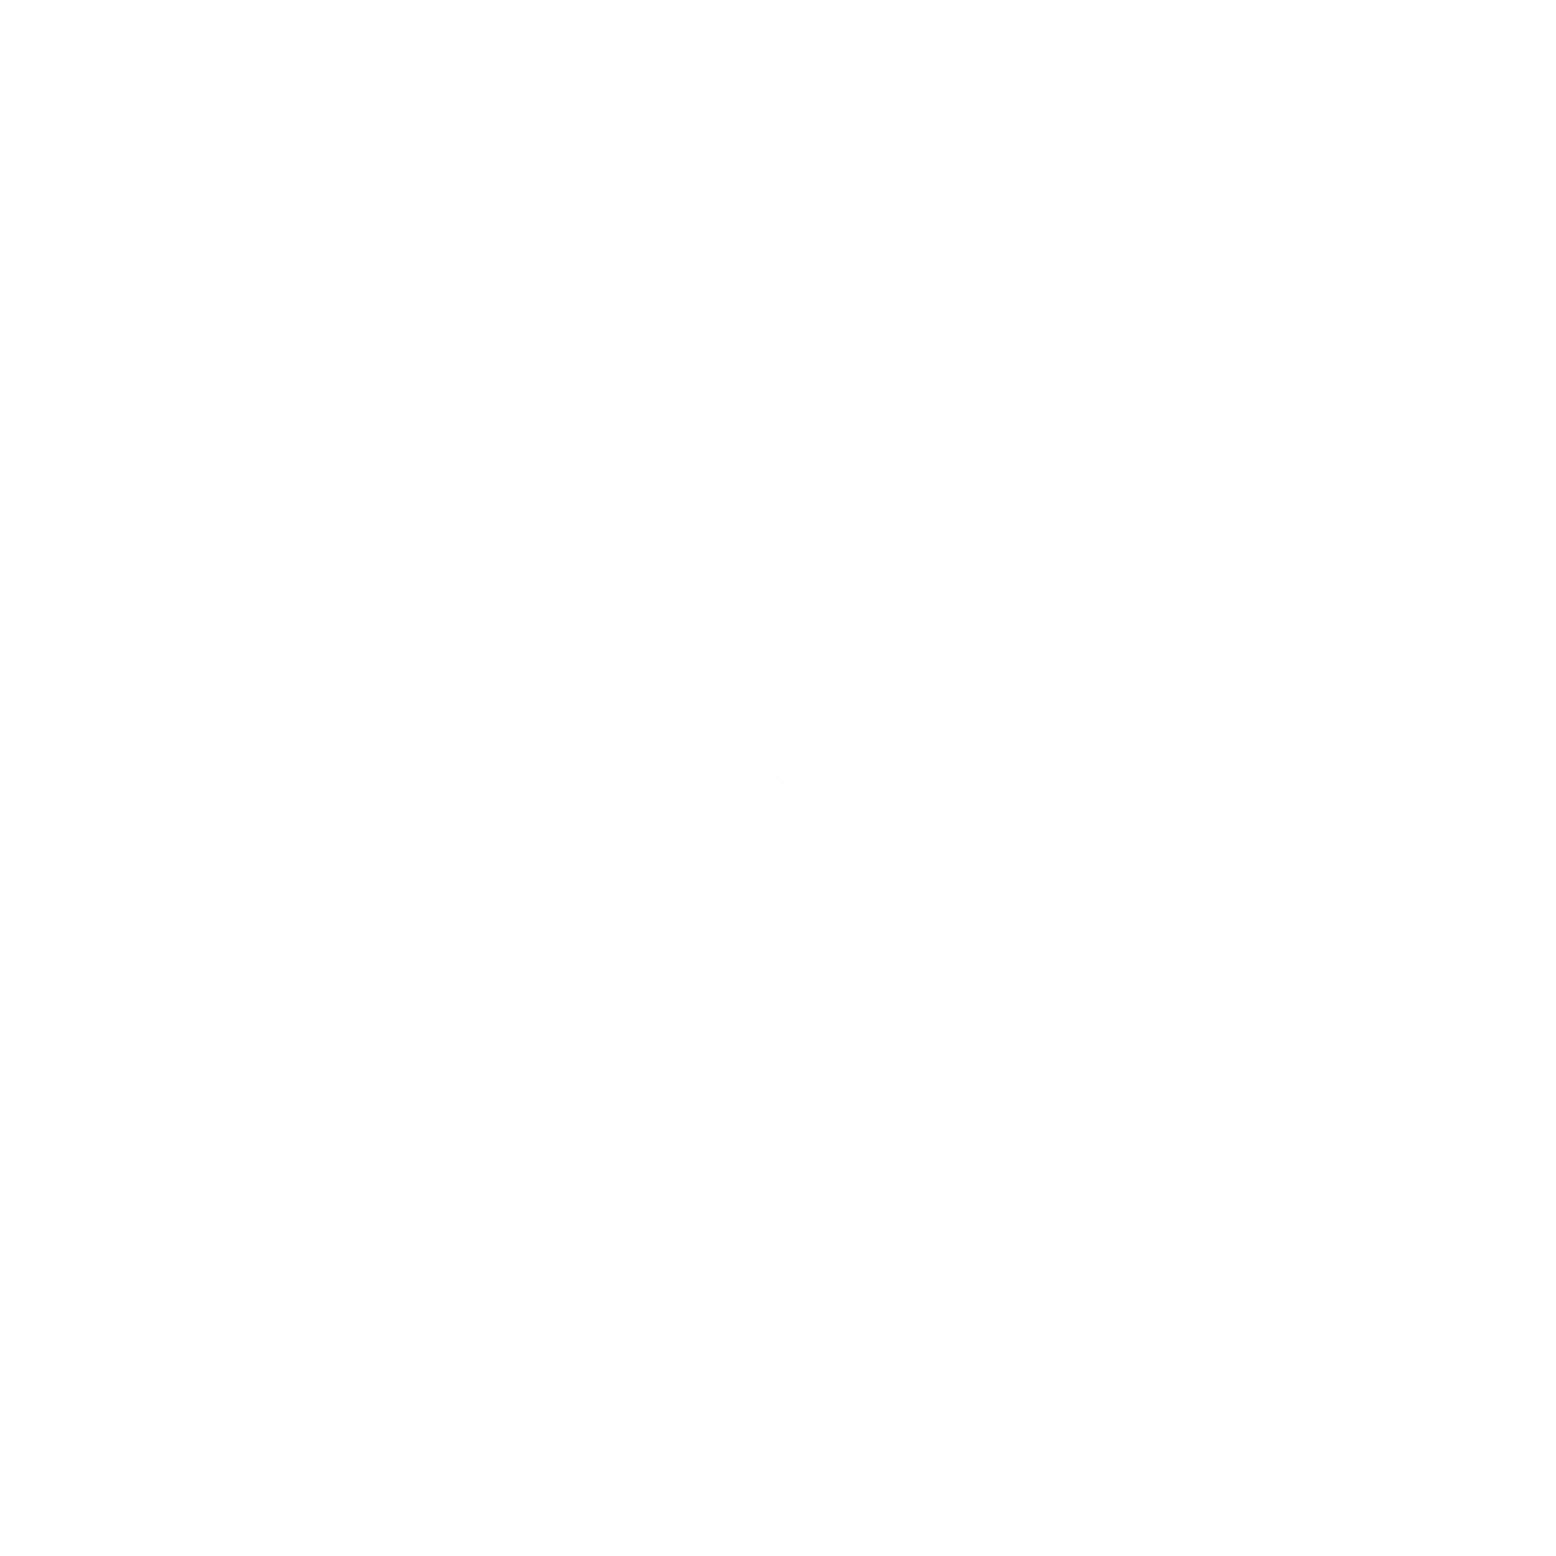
# Model space of a CAD drawing. Header units: millimetres. Extents: x 0 to 1437, y 0 to 1710.
# Drawn here: x 0 to 0, y 0.0000116999 to 0.0000116999 of the extents above.
import ezdxf

# ---------------------------------------------------------------- set-up
doc = ezdxf.new("R2010")
doc.units = ezdxf.units.MM

msp = doc.modelspace()

# ---------------------------------------------------------------- linework, layer by layer
at = {"color": 0, "lineweight": 0}
msp.add_line((0, 0.0000116999), (0, 0.0000116999), dxfattribs=at).dxf.unprotected_set("ltscale", 0)
msp.add_line((0, 0.0000116999), (0, 0.0000116999), dxfattribs=at).dxf.unprotected_set("ltscale", 0)
msp.add_line((0, 0.0000116999), (0, 0.0000116999), dxfattribs=at).dxf.unprotected_set("ltscale", 0)
msp.add_line((0, 0.0000116999), (0, 0.0000116999), dxfattribs=at).dxf.unprotected_set("ltscale", 0)
msp.add_line((0, 0.0000116999), (0, 0.0000116999), dxfattribs=at).dxf.unprotected_set("ltscale", 0)
msp.add_line((0, 0.0000116999), (0, 0.0000116999), dxfattribs=at).dxf.unprotected_set("ltscale", 0)
msp.add_line((0, 0.0000116999), (0, 0.0000116999), dxfattribs=at).dxf.unprotected_set("ltscale", 0)
msp.add_line((0, 0.0000116999), (0, 0.0000116999), dxfattribs=at).dxf.unprotected_set("ltscale", 0)
msp.add_line((0, 0.0000116999), (0, 0.0000116999), dxfattribs=at).dxf.unprotected_set("ltscale", 0)
msp.add_line((0, 0.0000116999), (0, 0.0000116999), dxfattribs=at).dxf.unprotected_set("ltscale", 0)
msp.add_line((0, 0.0000116999), (0, 0.0000116999), dxfattribs=at).dxf.unprotected_set("ltscale", 0)
msp.add_line((0, 0.0000116999), (0, 0.0000116999), dxfattribs=at).dxf.unprotected_set("ltscale", 0)
msp.add_line((0, 0.0000116999), (0, 0.0000116999), dxfattribs=at).dxf.unprotected_set("ltscale", 0)
msp.add_line((0, 0.0000116999), (0, 0.0000116999), dxfattribs=at).dxf.unprotected_set("ltscale", 0)
msp.add_line((0, 0.0000116999), (0, 0.0000116999), dxfattribs=at).dxf.unprotected_set("ltscale", 0)
msp.add_line((0, 0.0000116999), (0, 0.0000116999), dxfattribs=at).dxf.unprotected_set("ltscale", 0)
msp.add_line((0, 0.0000116999), (0, 0.0000116999), dxfattribs=at).dxf.unprotected_set("ltscale", 0)
msp.add_line((0, 0.0000116999), (0, 0.0000116999), dxfattribs=at).dxf.unprotected_set("ltscale", 0)
msp.add_line((0, 0.0000116999), (0, 0.0000116999), dxfattribs=at).dxf.unprotected_set("ltscale", 0)
msp.add_line((0, 0.0000116999), (0, 0.0000116999), dxfattribs=at).dxf.unprotected_set("ltscale", 0)
msp.add_line((0, 0.0000116999), (0, 0.0000116999), dxfattribs=at).dxf.unprotected_set("ltscale", 0)
msp.add_line((0, 0.0000116999), (0, 0.0000116999), dxfattribs=at).dxf.unprotected_set("ltscale", 0)
msp.add_line((0, 0.0000116999), (0, 0.0000116999), dxfattribs=at).dxf.unprotected_set("ltscale", 0)
msp.add_line((0, 0.0000116999), (0, 0.0000116999), dxfattribs=at).dxf.unprotected_set("ltscale", 0)
msp.add_line((0, 0.0000116999), (0, 0.0000116999), dxfattribs=at).dxf.unprotected_set("ltscale", 0)
msp.add_line((0, 0.0000116999), (0, 0.0000116999), dxfattribs=at).dxf.unprotected_set("ltscale", 0)
msp.add_line((0, 0.0000116999), (0, 0.0000116999), dxfattribs=at).dxf.unprotected_set("ltscale", 0)
msp.add_line((0, 0.0000116999), (0, 0.0000116999), dxfattribs=at).dxf.unprotected_set("ltscale", 0)
msp.add_line((0, 0.0000116999), (0, 0.0000116999), dxfattribs=at).dxf.unprotected_set("ltscale", 0)
msp.add_line((0, 0.0000116999), (0, 0.0000116999), dxfattribs=at).dxf.unprotected_set("ltscale", 0)
msp.add_line((0, 0.0000116999), (0, 0.0000116999), dxfattribs=at).dxf.unprotected_set("ltscale", 0)
msp.add_line((0, 0.0000116999), (0, 0.0000116999), dxfattribs=at).dxf.unprotected_set("ltscale", 0)
msp.add_line((0, 0.0000116999), (0, 0.0000116999), dxfattribs=at).dxf.unprotected_set("ltscale", 0)
msp.add_line((0, 0.0000116999), (0, 0.0000116999), dxfattribs=at).dxf.unprotected_set("ltscale", 0)
msp.add_line((0, 0.0000116999), (0, 0.0000116999), dxfattribs=at).dxf.unprotected_set("ltscale", 0)
msp.add_line((0, 0.0000116999), (0, 0.0000116999), dxfattribs=at).dxf.unprotected_set("ltscale", 0)
msp.add_line((0, 0.0000116999), (0, 0.0000116999), dxfattribs=at).dxf.unprotected_set("ltscale", 0)
msp.add_line((0, 0.0000116999), (0, 0.0000116999), dxfattribs=at).dxf.unprotected_set("ltscale", 0)
msp.add_line((0, 0.0000116999), (0, 0.0000116999), dxfattribs=at).dxf.unprotected_set("ltscale", 0)
msp.add_line((0, 0.0000116999), (0, 0.0000116999), dxfattribs=at).dxf.unprotected_set("ltscale", 0)
msp.add_line((0, 0.0000116999), (0, 0.0000116999), dxfattribs=at).dxf.unprotected_set("ltscale", 0)
msp.add_line((0, 0.0000116999), (0, 0.0000116999), dxfattribs=at).dxf.unprotected_set("ltscale", 0)
msp.add_line((0, 0.0000116999), (0, 0.0000116999), dxfattribs=at).dxf.unprotected_set("ltscale", 0)
msp.add_line((0, 0.0000116999), (0, 0.0000116999), dxfattribs=at).dxf.unprotected_set("ltscale", 0)
msp.add_line((0, 0.0000116999), (0, 0.0000116999), dxfattribs=at).dxf.unprotected_set("ltscale", 0)
msp.add_line((0, 0.0000116999), (0, 0.0000116999), dxfattribs=at).dxf.unprotected_set("ltscale", 0)
msp.add_line((0, 0.0000116999), (0, 0.0000116999), dxfattribs=at).dxf.unprotected_set("ltscale", 0)
msp.add_line((0, 0.0000116999), (0, 0.0000116999), dxfattribs=at).dxf.unprotected_set("ltscale", 0)
msp.add_line((0, 0.0000116999), (0, 0.0000116999), dxfattribs=at).dxf.unprotected_set("ltscale", 0)
msp.add_line((0, 0.0000116999), (0, 0.0000116999), dxfattribs=at).dxf.unprotected_set("ltscale", 0)
msp.add_line((0, 0.0000116999), (0, 0.0000116999), dxfattribs=at).dxf.unprotected_set("ltscale", 0)
msp.add_line((0, 0.0000116999), (0, 0.0000116999), dxfattribs=at).dxf.unprotected_set("ltscale", 0)
msp.add_line((0, 0.0000116999), (0, 0.0000116999), dxfattribs=at).dxf.unprotected_set("ltscale", 0)
msp.add_line((0, 0.0000116999), (0, 0.0000116999), dxfattribs=at).dxf.unprotected_set("ltscale", 0)
msp.add_line((0, 0.0000116999), (0, 0.0000116999), dxfattribs=at).dxf.unprotected_set("ltscale", 0)
msp.add_line((0, 0.0000116999), (0, 0.0000116999), dxfattribs=at).dxf.unprotected_set("ltscale", 0)
msp.add_line((0, 0.0000116999), (0, 0.0000116999), dxfattribs=at).dxf.unprotected_set("ltscale", 0)
msp.add_line((0, 0.0000116999), (0, 0.0000116999), dxfattribs=at).dxf.unprotected_set("ltscale", 0)
msp.add_line((0, 0.0000116999), (0, 0.0000116999), dxfattribs=at).dxf.unprotected_set("ltscale", 0)
msp.add_line((0, 0.0000116999), (0, 0.0000116999), dxfattribs=at).dxf.unprotected_set("ltscale", 0)
msp.add_line((0, 0.0000116999), (0, 0.0000116999), dxfattribs=at).dxf.unprotected_set("ltscale", 0)
msp.add_line((0, 0.0000116999), (0, 0.0000116999), dxfattribs=at).dxf.unprotected_set("ltscale", 0)
msp.add_line((0, 0.0000116999), (0, 0.0000116999), dxfattribs=at).dxf.unprotected_set("ltscale", 0)
msp.add_line((0, 0.0000116999), (0, 0.0000116999), dxfattribs=at).dxf.unprotected_set("ltscale", 0)
msp.add_line((0, 0.0000116999), (0, 0.0000116999), dxfattribs=at).dxf.unprotected_set("ltscale", 0)
msp.add_line((0, 0.0000116999), (0, 0.0000116999), dxfattribs=at).dxf.unprotected_set("ltscale", 0)
msp.add_line((0, 0.0000116999), (0, 0.0000116999), dxfattribs=at).dxf.unprotected_set("ltscale", 0)
msp.add_line((0, 0.0000116999), (0, 0.0000116999), dxfattribs=at).dxf.unprotected_set("ltscale", 0)
msp.add_line((0, 0.0000116999), (0, 0.0000116999), dxfattribs=at).dxf.unprotected_set("ltscale", 0)
msp.add_line((0, 0.0000116999), (0, 0.0000116999), dxfattribs=at).dxf.unprotected_set("ltscale", 0)
msp.add_line((0, 0.0000116999), (0, 0.0000116999), dxfattribs=at).dxf.unprotected_set("ltscale", 0)
msp.add_line((0, 0.0000116999), (0, 0.0000116999), dxfattribs=at).dxf.unprotected_set("ltscale", 0)
msp.add_line((0, 0.0000116999), (0, 0.0000116999), dxfattribs=at).dxf.unprotected_set("ltscale", 0)
msp.add_line((0, 0.0000116999), (0, 0.0000116999), dxfattribs=at).dxf.unprotected_set("ltscale", 0)
msp.add_line((0, 0.0000116999), (0, 0.0000116999), dxfattribs=at).dxf.unprotected_set("ltscale", 0)
msp.add_line((0, 0.0000116999), (0, 0.0000116999), dxfattribs=at).dxf.unprotected_set("ltscale", 0)
msp.add_line((0, 0.0000116999), (0, 0.0000116999), dxfattribs=at).dxf.unprotected_set("ltscale", 0)
msp.add_line((0, 0.0000116999), (0, 0.0000116999), dxfattribs=at).dxf.unprotected_set("ltscale", 0)
msp.add_line((0, 0.0000116999), (0, 0.0000116999), dxfattribs=at).dxf.unprotected_set("ltscale", 0)
msp.add_line((0, 0.0000116999), (0, 0.0000116999), dxfattribs=at).dxf.unprotected_set("ltscale", 0)
msp.add_line((0, 0.0000116999), (0, 0.0000116999), dxfattribs=at).dxf.unprotected_set("ltscale", 0)
msp.add_line((0, 0.0000116999), (0, 0.0000116999), dxfattribs=at).dxf.unprotected_set("ltscale", 0)
msp.add_line((0, 0.0000116999), (0, 0.0000116999), dxfattribs=at).dxf.unprotected_set("ltscale", 0)
msp.add_line((0, 0.0000116999), (0, 0.0000116999), dxfattribs=at).dxf.unprotected_set("ltscale", 0)
msp.add_line((0, 0.0000116999), (0, 0.0000116999), dxfattribs=at).dxf.unprotected_set("ltscale", 0)
msp.add_line((0, 0.0000116999), (0, 0.0000116999), dxfattribs=at).dxf.unprotected_set("ltscale", 0)
msp.add_line((0, 0.0000116999), (0, 0.0000116999), dxfattribs=at).dxf.unprotected_set("ltscale", 0)
msp.add_line((0, 0.0000116999), (0, 0.0000116999), dxfattribs=at).dxf.unprotected_set("ltscale", 0)
msp.add_line((0, 0.0000116999), (0, 0.0000116999), dxfattribs=at).dxf.unprotected_set("ltscale", 0)
msp.add_line((0, 0.0000116999), (0, 0.0000116999), dxfattribs=at).dxf.unprotected_set("ltscale", 0)
msp.add_line((0, 0.0000116999), (0, 0.0000116999), dxfattribs=at).dxf.unprotected_set("ltscale", 0)
msp.add_line((0, 0.0000116999), (0, 0.0000116999), dxfattribs=at).dxf.unprotected_set("ltscale", 0)
msp.add_line((0, 0.0000116999), (0, 0.0000116999), dxfattribs=at).dxf.unprotected_set("ltscale", 0)
msp.add_line((0, 0.0000116999), (0, 0.0000116999), dxfattribs=at).dxf.unprotected_set("ltscale", 0)
msp.add_line((0, 0.0000116999), (0, 0.0000116999), dxfattribs=at).dxf.unprotected_set("ltscale", 0)
msp.add_line((0, 0.0000116999), (0, 0.0000116999), dxfattribs=at).dxf.unprotected_set("ltscale", 0)
msp.add_line((0, 0.0000116999), (0, 0.0000116999), dxfattribs=at).dxf.unprotected_set("ltscale", 0)
msp.add_line((0, 0.0000116999), (0, 0.0000116999), dxfattribs=at).dxf.unprotected_set("ltscale", 0)
msp.add_line((0, 0.0000116999), (0, 0.0000116999), dxfattribs=at).dxf.unprotected_set("ltscale", 0)
msp.add_line((0, 0.0000116999), (0, 0.0000116999), dxfattribs=at).dxf.unprotected_set("ltscale", 0)
msp.add_line((0, 0.0000116999), (0, 0.0000116999), dxfattribs=at).dxf.unprotected_set("ltscale", 0)
msp.add_line((0, 0.0000116999), (0, 0.0000116999), dxfattribs=at).dxf.unprotected_set("ltscale", 0)
msp.add_line((0, 0.0000116999), (0, 0.0000116999), dxfattribs=at).dxf.unprotected_set("ltscale", 0)
msp.add_line((0, 0.0000116999), (0, 0.0000116999), dxfattribs=at).dxf.unprotected_set("ltscale", 0)
msp.add_line((0, 0.0000116999), (0, 0.0000116999), dxfattribs=at).dxf.unprotected_set("ltscale", 0)
msp.add_line((0, 0.0000116999), (0, 0.0000116999), dxfattribs=at).dxf.unprotected_set("ltscale", 0)
msp.add_line((0, 0.0000116999), (0, 0.0000116999), dxfattribs=at).dxf.unprotected_set("ltscale", 0)
msp.add_line((0, 0.0000116999), (0, 0.0000116999), dxfattribs=at).dxf.unprotected_set("ltscale", 0)
msp.add_line((0, 0.0000116999), (0, 0.0000116999), dxfattribs=at).dxf.unprotected_set("ltscale", 0)
msp.add_line((0, 0.0000116999), (0, 0.0000116999), dxfattribs=at).dxf.unprotected_set("ltscale", 0)
msp.add_line((0, 0.0000116999), (0, 0.0000116999), dxfattribs=at).dxf.unprotected_set("ltscale", 0)
msp.add_line((0, 0.0000116999), (0, 0.0000116999), dxfattribs=at).dxf.unprotected_set("ltscale", 0)
msp.add_line((0, 0.0000116999), (0, 0.0000116999), dxfattribs=at).dxf.unprotected_set("ltscale", 0)
msp.add_line((0, 0.0000116999), (0, 0.0000116999), dxfattribs=at).dxf.unprotected_set("ltscale", 0)
msp.add_line((0, 0.0000116999), (0, 0.0000116999), dxfattribs=at).dxf.unprotected_set("ltscale", 0)
msp.add_line((0, 0.0000116999), (0, 0.0000116999), dxfattribs=at).dxf.unprotected_set("ltscale", 0)
msp.add_line((0, 0.0000116999), (0, 0.0000116999), dxfattribs=at).dxf.unprotected_set("ltscale", 0)
msp.add_line((0, 0.0000116999), (0, 0.0000116999), dxfattribs=at).dxf.unprotected_set("ltscale", 0)
msp.add_line((0, 0.0000116999), (0, 0.0000116999), dxfattribs=at).dxf.unprotected_set("ltscale", 0)
msp.add_line((0, 0.0000116999), (0, 0.0000116999), dxfattribs=at).dxf.unprotected_set("ltscale", 0)
msp.add_line((0, 0.0000116999), (0, 0.0000116999), dxfattribs=at).dxf.unprotected_set("ltscale", 0)
msp.add_line((0, 0.0000116999), (0, 0.0000116999), dxfattribs=at).dxf.unprotected_set("ltscale", 0)
msp.add_line((0, 0.0000116999), (0, 0.0000116999), dxfattribs=at).dxf.unprotected_set("ltscale", 0)
msp.add_line((0, 0.0000116999), (0, 0.0000116999), dxfattribs=at).dxf.unprotected_set("ltscale", 0)
msp.add_line((0, 0.0000116999), (0, 0.0000116999), dxfattribs=at).dxf.unprotected_set("ltscale", 0)
msp.add_line((0, 0.0000116999), (0, 0.0000116999), dxfattribs=at).dxf.unprotected_set("ltscale", 0)
msp.add_line((0, 0.0000116999), (0, 0.0000116999), dxfattribs=at).dxf.unprotected_set("ltscale", 0)
msp.add_line((0, 0.0000116999), (0, 0.0000116999), dxfattribs=at).dxf.unprotected_set("ltscale", 0)

doc.saveas('drawing.dxf')
